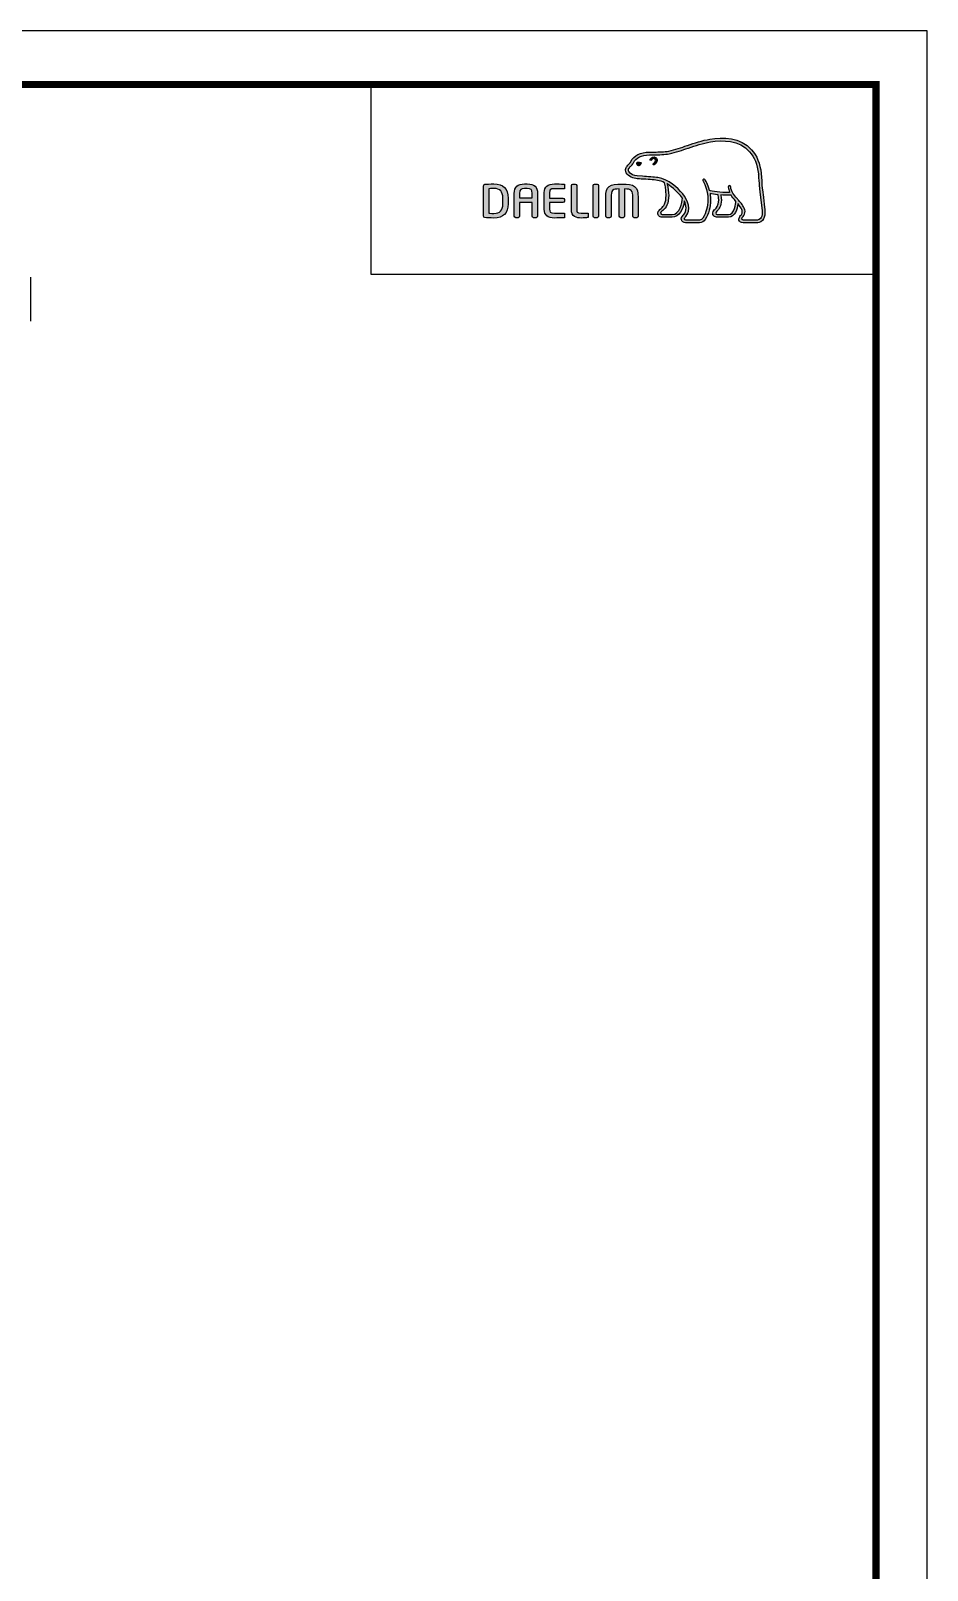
# Model space of a CAD drawing. Extents: x 0 to 995, y 0 to 729.
# Drawn here: x 712.9 to 995.2, y 244.2 to 729.2 of the extents above; entities that cross this region are included whole.
import ezdxf

# ---------------------------------------------------------------- set-up
doc = ezdxf.new("R2010")
doc.units = 0
doc.header["$LTSCALE"] = 10
doc.header["$MEASUREMENT"] = 0
doc.layers.get('0').update_dxf_attribs({"linetype": 'CONTINUOUS'})
doc.layers.add('1', color=7, linetype='CONTINUOUS')
doc.layers.add('레이어 1', color=7, linetype='CONTINUOUS')

msp = doc.modelspace()

# ---------------------------------------------------------------- hatches: boundary and pattern name
at = {"layer": '레이어 1'}
h = msp.add_hatch(color=5, dxfattribs=at)
h.dxf.hatch_style = 1
edge = h.paths.add_edge_path(flags=16)
edge.add_spline(control_points=[(942.7, 670.09), (942.27, 669.61), (941.73, 669.6), (941.7, 669.6), (941.7, 669.6), (937.36, 669.6), (937.36, 669.6), (937.2, 669.6), (937.08, 669.64), (937, 669.72), (936.93, 669.79), (936.9, 669.88), (936.9, 670.01), (936.9, 670.25), (937.08, 670.48), (937.27, 670.72), (937.45, 670.94), (937.61, 671.16), (937.71, 671.42), (937.95, 672.06), (937.92, 672.74), (937.64, 673.34), (937.12, 674.43), (936.36, 675.28), (935.63, 676.11), (935.63, 676.11), (935.38, 676.38), (935.38, 676.39), (934.42, 677.46), (933.43, 678.56), (933.35, 680.06), (933.33, 680.35), (933.2, 680.53), (933, 680.53), (933, 680.53), (932.72, 680.39), (932.72, 680.39), (932.64, 680.31), (932.6, 680.18), (932.6, 680.04), (932.6, 680.04), (932.6, 679.99), (932.6, 679.99), (932.64, 679.45), (932.77, 678.92), (933, 678.36), (933, 678.36), (933.02, 678.31), (933.02, 678.31), (933.02, 678.31), (932.96, 678.31), (932.96, 678.31), (930.17, 678.2), (927.44, 678.72), (926.64, 678.92), (926.14, 680.91), (925.34, 682.23), (925.3, 682.29), (925.24, 682.39), (925.14, 682.47), (925.04, 682.5), (925.04, 682.5), (924.81, 682.46), (924.78, 682.46), (924.76, 682.43), (924.72, 682.37), (924.63, 682.25), (924.63, 682.25), (924.62, 682.15), (924.62, 682.15), (924.62, 682.15), (924.69, 681.89), (924.69, 681.89), (924.75, 681.79), (926.18, 679.28), (926.18, 675.96), (926.18, 673.91), (925.65, 671.98), (924.58, 670.22), (924.33, 669.79), (924, 669.6), (923.5, 669.6), (923.5, 669.6), (919.22, 669.6), (919.22, 669.6), (919.08, 669.6), (918.78, 669.7), (918.78, 670.01), (918.78, 670.18), (918.94, 670.46), (919.2, 670.76), (920.99, 672.75), (919.96, 675.85), (918.25, 677.89), (916.59, 679.86), (913.9, 682.34), (910.44, 682.96), (909.21, 683.17), (907.19, 683.29), (905.57, 683.39), (905.57, 683.39), (903.92, 683.49), (903.92, 683.49), (903.07, 683.55), (901.68, 684.07), (901.25, 684.88), (901.07, 685.21), (901.09, 685.55), (901.32, 685.94), (901.46, 686.17), (901.66, 686.37), (901.9, 686.62), (902.17, 686.89), (902.45, 687.17), (902.67, 687.55), (902.67, 687.55), (902.73, 687.66), (902.73, 687.66), (903.55, 689.25), (905.26, 690.08), (907.79, 690.15), (907.79, 690.15), (909.22, 690.16), (909.22, 690.16), (910.79, 690.17), (912.57, 690.18), (914.03, 690.5), (916.09, 690.94), (918.15, 691.64), (919.97, 692.26), (919.97, 692.26), (920.02, 692.28), (920.02, 692.28), (922.27, 693.05), (924.6, 693.85), (926.98, 694.23), (930.78, 694.86), (936.01, 694.84), (939.3, 691.15), (940.82, 689.44), (941.75, 687.09), (942.08, 684.16), (942.08, 684.16), (942.06, 684.17), (942.05, 684.18), (942.08, 684.12), (942.1, 683.8), (942.24, 681.93), (942.28, 681.04), (942.32, 680.11), (942.55, 678.39), (942.55, 678.39), (943.22, 672.65), (943.22, 672.65), (943.22, 672.65), (943.26, 671.95), (943.26, 671.95), (943.26, 671.12), (943.07, 670.5), (942.7, 670.09)], knot_values=[0, 0, 0, 0, 1, 1, 1, 2, 2, 2, 3, 3, 3, 4, 4, 4, 5, 5, 5, 6, 6, 6, 7, 7, 7, 8, 8, 8, 9, 9, 9, 10, 10, 10, 11, 11, 11, 12, 12, 12, 13, 13, 13, 14, 14, 14, 15, 15, 15, 16, 16, 16, 17, 17, 17, 18, 18, 18, 19, 19, 19, 20, 20, 20, 21, 21, 21, 22, 22, 22, 23, 23, 23, 24, 24, 24, 25, 25, 25, 26, 26, 26, 27, 27, 27, 28, 28, 28, 29, 29, 29, 30, 30, 30, 31, 31, 31, 32, 32, 32, 33, 33, 33, 34, 34, 34, 35, 35, 35, 36, 36, 36, 37, 37, 37, 38, 38, 38, 39, 39, 39, 40, 40, 40, 41, 41, 41, 42, 42, 42, 43, 43, 43, 44, 44, 44, 45, 45, 45, 46, 46, 46, 47, 47, 47, 48, 48, 48, 49, 49, 49, 50, 50, 50, 51, 51, 51, 52, 52, 52, 53, 53, 53, 53], degree=3, periodic=0)
edge = h.paths.add_edge_path(flags=16)
edge.add_spline(control_points=[(932.66, 671.33), (932.66, 671.33), (929.12, 671.33), (929.12, 671.33), (928.86, 671.33), (928.65, 671.54), (928.65, 671.8), (928.65, 671.99), (928.81, 672.23), (928.97, 672.39), (929.69, 673.08), (930.42, 674.03), (930.42, 675.83), (930.42, 675.83), (930.38, 676.65), (930.38, 676.65), (930.38, 676.65), (930.25, 677.45), (930.25, 677.45), (930.25, 677.45), (930.24, 677.5), (930.24, 677.5), (930.24, 677.5), (930.29, 677.5), (930.29, 677.5), (930.95, 677.45), (932.24, 677.38), (933.46, 677.44), (933.77, 676.94), (934.28, 676.3), (935.01, 675.45), (934.98, 675.03), (934.63, 671.33), (932.66, 671.33)], knot_values=[0, 0, 0, 0, 1, 1, 1, 2, 2, 2, 3, 3, 3, 4, 4, 4, 5, 5, 5, 6, 6, 6, 7, 7, 7, 8, 8, 8, 9, 9, 9, 10, 10, 10, 11, 11, 11, 11], degree=3, periodic=0)
edge = h.paths.add_edge_path(flags=16)
edge.add_spline(control_points=[(914.89, 671.33), (914.89, 671.33), (911.78, 671.33), (911.78, 671.33), (911.55, 671.33), (911.3, 671.52), (911.3, 671.8), (911.3, 671.98), (911.44, 672.19), (911.71, 672.4), (912.49, 673.03), (913.68, 673.98), (913.81, 676.6), (913.81, 676.6), (913.83, 677.31), (913.83, 677.31), (913.83, 678.42), (913.58, 679.77), (913.33, 680.97), (913.33, 680.97), (913.29, 681.09), (913.29, 681.09), (913.29, 681.09), (913.4, 681.01), (913.4, 681.01), (913.86, 680.73), (916.4, 679.01), (918.2, 676.46), (918.05, 675.26), (917.37, 671.33), (914.89, 671.33)], knot_values=[0, 0, 0, 0, 1, 1, 1, 2, 2, 2, 3, 3, 3, 4, 4, 4, 5, 5, 5, 6, 6, 6, 7, 7, 7, 8, 8, 8, 9, 9, 9, 10, 10, 10, 10], degree=3, periodic=0)
edge = h.paths.add_edge_path()
edge.add_spline(control_points=[(944.09, 672.73), (944.09, 672.74), (943.43, 678.51), (943.43, 678.51), (943.19, 680.24), (943.15, 681.16), (943.12, 681.97), (943.12, 681.97), (942.96, 684.25), (942.96, 684.25), (942.61, 687.37), (941.6, 689.89), (939.96, 691.73), (936.41, 695.72), (930.86, 695.76), (926.83, 695.1), (924.36, 694.69), (922, 693.89), (919.72, 693.11), (919.72, 693.11), (919.64, 693.08), (919.64, 693.08), (917.86, 692.47), (915.83, 691.78), (913.84, 691.35), (912.48, 691.06), (910.77, 691.05), (909.26, 691.04), (909.26, 691.04), (907.76, 691.02), (907.76, 691.02), (904.89, 690.95), (902.93, 689.96), (901.94, 688.07), (901.94, 688.07), (901.9, 687.99), (901.9, 687.99), (901.74, 687.7), (901.49, 687.46), (901.28, 687.24), (901.04, 687), (900.77, 686.73), (900.56, 686.38), (900.35, 686.03), (900.25, 685.67), (900.25, 685.32), (900.25, 685.03), (900.32, 684.74), (900.47, 684.47), (901.08, 683.31), (902.82, 682.69), (903.86, 682.62), (903.86, 682.62), (905.39, 682.52), (905.43, 682.52), (906.96, 682.43), (909.06, 682.31), (910.28, 682.09), (911, 681.97), (911.81, 681.71), (912.56, 681.36), (912.61, 681.16), (913, 679.43), (913, 677.31), (913, 677.31), (912.98, 676.63), (912.98, 676.63), (912.87, 674.39), (911.89, 673.61), (911.18, 673.04), (911.11, 672.98), (910.47, 672.45), (910.42, 671.81), (910.39, 671.45), (910.49, 671.12), (910.71, 670.89), (910.95, 670.63), (911.31, 670.5), (911.78, 670.5), (911.78, 670.5), (914.89, 670.5), (914.89, 670.5), (917.22, 670.5), (918.37, 673.01), (918.72, 675.35), (918.72, 675.35), (918.73, 675.68), (918.73, 675.68), (918.73, 675.68), (918.82, 675.52), (918.82, 675.52), (919.12, 674.86), (919.3, 674.06), (919.3, 673.46), (919.3, 672.62), (919.04, 671.89), (918.55, 671.34), (918.42, 671.22), (917.8, 670.58), (917.8, 669.93), (917.8, 669.93), (917.81, 669.83), (917.81, 669.83), (917.89, 669.07), (918.51, 668.73), (919.08, 668.73), (919.08, 668.73), (923.5, 668.73), (923.5, 668.73), (924.3, 668.73), (924.93, 669.09), (925.34, 669.76), (926.46, 671.63), (927.03, 673.66), (927.03, 675.79), (927.03, 676.45), (926.97, 677.16), (926.85, 677.9), (926.85, 677.9), (926.84, 677.95), (926.84, 677.95), (926.84, 677.95), (926.9, 677.94), (926.9, 677.94), (927.43, 677.84), (928.28, 677.69), (929.34, 677.58), (929.34, 677.58), (929.37, 677.57), (929.37, 677.57), (929.37, 677.57), (929.51, 676.76), (929.51, 676.76), (929.51, 676.76), (929.54, 676.57), (929.54, 676.57), (929.54, 676.57), (929.59, 675.85), (929.59, 675.85), (929.59, 674.13), (928.81, 673.38), (928.39, 672.98), (928.38, 672.98), (927.79, 672.38), (927.73, 671.85), (927.73, 671.85), (927.71, 671.69), (927.71, 671.69), (927.71, 671.53), (927.75, 671.2), (928.04, 670.9), (928.3, 670.64), (928.69, 670.5), (929.22, 670.5), (929.22, 670.5), (932.66, 670.5), (932.66, 670.5), (934.75, 670.5), (935.38, 673.16), (935.64, 674.65), (935.64, 674.65), (935.65, 674.8), (935.65, 674.8), (935.65, 674.8), (935.73, 674.69), (935.73, 674.69), (936.21, 674.07), (936.63, 673.39), (936.84, 672.96), (936.95, 672.74), (937, 672.5), (937, 672.25), (937, 672.25), (936.92, 671.75), (936.92, 671.75), (936.84, 671.48), (936.66, 671.23), (936.48, 670.99), (936.21, 670.65), (935.94, 670.29), (935.94, 669.86), (935.94, 669.86), (935.97, 669.62), (935.97, 669.62), (936.09, 669.04), (936.56, 668.73), (937.28, 668.73), (937.28, 668.73), (941.7, 668.73), (941.7, 668.73), (941.8, 668.73), (942.66, 668.75), (943.34, 669.48), (943.88, 670.07), (944.14, 670.87), (944.14, 671.94), (944.14, 671.94), (944.09, 672.73), (944.09, 672.73)], knot_values=[0, 0, 0, 0, 1, 1, 1, 2, 2, 2, 3, 3, 3, 4, 4, 4, 5, 5, 5, 6, 6, 6, 7, 7, 7, 8, 8, 8, 9, 9, 9, 10, 10, 10, 11, 11, 11, 12, 12, 12, 13, 13, 13, 14, 14, 14, 15, 15, 15, 16, 16, 16, 17, 17, 17, 18, 18, 18, 19, 19, 19, 20, 20, 20, 21, 21, 21, 22, 22, 22, 23, 23, 23, 24, 24, 24, 25, 25, 25, 26, 26, 26, 27, 27, 27, 28, 28, 28, 29, 29, 29, 30, 30, 30, 31, 31, 31, 32, 32, 32, 33, 33, 33, 34, 34, 34, 35, 35, 35, 36, 36, 36, 37, 37, 37, 38, 38, 38, 39, 39, 39, 40, 40, 40, 41, 41, 41, 42, 42, 42, 43, 43, 43, 44, 44, 44, 45, 45, 45, 46, 46, 46, 47, 47, 47, 48, 48, 48, 49, 49, 49, 50, 50, 50, 51, 51, 51, 52, 52, 52, 53, 53, 53, 54, 54, 54, 55, 55, 55, 56, 56, 56, 57, 57, 57, 58, 58, 58, 59, 59, 59, 60, 60, 60, 61, 61, 61, 62, 62, 62, 63, 63, 63, 64, 64, 64, 65, 65, 65, 66, 66, 66, 66], degree=3, periodic=0)
edge = h.paths.add_edge_path(flags=0)
edge.add_spline(control_points=[(903.79, 687.66), (903.79, 687.66), (904.43, 687.95), (905.23, 687.64), (905.23, 687.64), (905.33, 687.6), (905.2, 687.42), (904.81, 686.9), (904.43, 686.78), (904.43, 686.78), (904.43, 686.78), (904.15, 686.69), (904, 686.87), (903.68, 687.24), (903.67, 687.46), (903.67, 687.46), (903.67, 687.46), (903.64, 687.62), (903.79, 687.66)], knot_values=[0, 0, 0, 0, 1, 1, 1, 2, 2, 2, 3, 3, 3, 4, 4, 4, 5, 5, 5, 6, 6, 6, 6], degree=3, periodic=0)
edge = h.paths.add_edge_path(flags=0)
edge.add_spline(control_points=[(908.03, 688.84), (907.94, 688.74), (907.93, 688.56), (908.03, 688.47), (908.13, 688.38), (908.31, 688.4), (908.4, 688.51), (908.45, 688.56), (908.98, 689.19), (909.44, 688.87), (909.6, 688.75), (909.67, 688.58), (909.65, 688.36), (909.61, 688.01), (909.3, 687.61), (909.09, 687.47), (908.97, 687.4), (908.89, 687.24), (908.95, 687.12), (909, 686.99), (909.16, 686.95), (909.29, 687.01), (909.67, 687.2), (910.15, 687.81), (910.22, 688.37), (910.26, 688.77), (910.09, 689.09), (909.77, 689.31), (909.09, 689.79), (908.32, 689.15), (908.03, 688.84)], knot_values=[0, 0, 0, 0, 1, 1, 1, 2, 2, 2, 3, 3, 3, 4, 4, 4, 5, 5, 5, 6, 6, 6, 7, 7, 7, 8, 8, 8, 9, 9, 9, 10, 10, 10, 10], degree=3, periodic=0)
edge = h.paths.add_edge_path(flags=0)
edge.add_spline(control_points=[(907.95, 688.37), (907.95, 688.37), (907.95, 688.37), (907.95, 688.37), (907.95, 688.37), (907.95, 688.37), (907.95, 688.37)], knot_values=[0, 0, 0, 0, 1, 1, 1, 2, 2, 2, 2], degree=3, periodic=0)
h = msp.add_hatch(color=5, dxfattribs=at)
h.dxf.hatch_style = 2
edge = h.paths.add_edge_path()
edge.add_spline(control_points=[(908.03, 688.84), (907.94, 688.74), (907.93, 688.56), (908.03, 688.47), (908.13, 688.38), (908.31, 688.4), (908.4, 688.51), (908.45, 688.56), (908.98, 689.19), (909.44, 688.87), (909.6, 688.75), (909.67, 688.58), (909.65, 688.36), (909.61, 688.01), (909.3, 687.61), (909.09, 687.47), (908.97, 687.4), (908.89, 687.24), (908.95, 687.12), (909, 686.99), (909.16, 686.95), (909.29, 687.01), (909.67, 687.2), (910.15, 687.81), (910.22, 688.37), (910.26, 688.77), (910.09, 689.09), (909.77, 689.31), (909.09, 689.79), (908.32, 689.15), (908.03, 688.84)], knot_values=[0, 0, 0, 0, 1, 1, 1, 2, 2, 2, 3, 3, 3, 4, 4, 4, 5, 5, 5, 6, 6, 6, 7, 7, 7, 8, 8, 8, 9, 9, 9, 10, 10, 10, 10], degree=3, periodic=0)
h = msp.add_hatch(color=5, dxfattribs=at)
h.dxf.hatch_style = 2
edge = h.paths.add_edge_path()
edge.add_spline(control_points=[(903.79, 687.66), (903.79, 687.66), (904.43, 687.95), (905.23, 687.64), (905.23, 687.64), (905.33, 687.6), (905.2, 687.42), (904.81, 686.9), (904.43, 686.78), (904.43, 686.78), (904.43, 686.78), (904.15, 686.69), (904, 686.87), (903.68, 687.24), (903.67, 687.46), (903.67, 687.46), (903.67, 687.46), (903.64, 687.62), (903.79, 687.66)], knot_values=[0, 0, 0, 0, 1, 1, 1, 2, 2, 2, 3, 3, 3, 4, 4, 4, 5, 5, 5, 6, 6, 6, 6], degree=3, periodic=0)
h = msp.add_hatch(color=5, dxfattribs=at)
h.dxf.hatch_style = 2
edge = h.paths.add_edge_path()
edge.add_spline(control_points=[(861.59, 674.7), (861.59, 672.68), (860.67, 671.7), (858.78, 671.7), (858.78, 671.7), (857.48, 671.73), (857.15, 671.73), (857.15, 671.73), (857.15, 679.47), (857.15, 679.47), (857.82, 679.53), (858.77, 679.55), (858.78, 679.55), (860.73, 679.55), (861.59, 678.62), (861.59, 676.55), (861.59, 676.55), (861.59, 674.7), (861.59, 674.7)], knot_values=[0, 0, 0, 0, 1, 1, 1, 2, 2, 2, 3, 3, 3, 4, 4, 4, 5, 5, 5, 6, 6, 6, 6], degree=3, periodic=0)
edge = h.paths.add_edge_path()
edge.add_spline(control_points=[(858.78, 681), (857.73, 681), (856.36, 680.93), (855.92, 680.86), (855.64, 680.82), (855.46, 680.61), (855.46, 680.33), (855.46, 680.33), (855.46, 670.92), (855.46, 670.92), (855.46, 670.63), (855.64, 670.43), (855.93, 670.39), (856.35, 670.32), (857.71, 670.25), (858.78, 670.25), (861.72, 670.25), (863.27, 671.79), (863.27, 674.7), (863.27, 674.7), (863.27, 676.55), (863.27, 676.55), (863.27, 679.46), (861.72, 681), (858.78, 681)], knot_values=[0, 0, 0, 0, 1, 1, 1, 2, 2, 2, 3, 3, 3, 4, 4, 4, 5, 5, 5, 6, 6, 6, 7, 7, 7, 8, 8, 8, 8], degree=3, periodic=0)
h = msp.add_hatch(color=5, dxfattribs=at)
h.dxf.hatch_style = 2
edge = h.paths.add_edge_path()
edge.add_spline(control_points=[(870.84, 676.56), (870.84, 676.56), (866.88, 676.56), (866.88, 676.56), (866.88, 676.71), (866.88, 677.97), (866.88, 677.97), (866.88, 679.29), (867.27, 679.52), (868.45, 679.52), (868.45, 679.52), (869.27, 679.52), (869.27, 679.52), (870.45, 679.52), (870.84, 679.29), (870.84, 677.97), (870.84, 677.97), (870.84, 676.71), (870.84, 676.56)], knot_values=[0, 0, 0, 0, 1, 1, 1, 2, 2, 2, 3, 3, 3, 4, 4, 4, 5, 5, 5, 6, 6, 6, 6], degree=3, periodic=0)
edge = h.paths.add_edge_path()
edge.add_spline(control_points=[(869.27, 681), (869.27, 681), (868.45, 681), (868.45, 681), (866.21, 681), (865.21, 680.07), (865.21, 677.97), (865.21, 677.97), (865.21, 670.81), (865.21, 670.81), (865.21, 670.56), (865.41, 670.35), (865.65, 670.35), (865.65, 670.35), (866.44, 670.35), (866.44, 670.35), (866.72, 670.35), (866.88, 670.58), (866.88, 670.81), (866.88, 670.81), (866.88, 674.93), (866.88, 675.09), (866.88, 675.09), (870.84, 675.09), (870.84, 675.09), (870.84, 674.93), (870.84, 670.81), (870.84, 670.81), (870.84, 670.56), (871.04, 670.35), (871.29, 670.35), (871.29, 670.35), (872.07, 670.35), (872.07, 670.35), (872.34, 670.35), (872.52, 670.59), (872.52, 670.81), (872.52, 670.81), (872.52, 677.97), (872.52, 677.97), (872.52, 680.07), (871.52, 681), (869.27, 681)], knot_values=[0, 0, 0, 0, 1, 1, 1, 2, 2, 2, 3, 3, 3, 4, 4, 4, 5, 5, 5, 6, 6, 6, 7, 7, 7, 8, 8, 8, 9, 9, 9, 10, 10, 10, 11, 11, 11, 12, 12, 12, 13, 13, 13, 14, 14, 14, 14], degree=3, periodic=0)
h = msp.add_hatch(color=5, dxfattribs=at)
h.dxf.hatch_style = 2
edge = h.paths.add_edge_path()
edge.add_spline(control_points=[(874.65, 678.26), (874.65, 678.26), (874.65, 672.99), (874.65, 672.99), (874.65, 671.15), (875.7, 670.25), (877.87, 670.25), (878.83, 670.25), (880.13, 670.27), (880.65, 670.32), (880.64, 670.32), (880.9, 670.34), (880.9, 670.34), (880.9, 670.34), (880.98, 670.35), (880.98, 670.35), (880.98, 670.35), (880.98, 671.76), (880.98, 671.76), (880.98, 671.76), (877.88, 671.76), (877.88, 671.76), (876.33, 671.76), (876.33, 672.2), (876.33, 672.99), (876.33, 672.99), (876.33, 674.94), (876.33, 675.1), (876.49, 675.1), (880.49, 675.1), (880.49, 675.1), (880.75, 675.1), (880.97, 675.31), (880.97, 675.56), (880.97, 675.56), (880.97, 676.08), (880.97, 676.08), (880.97, 676.34), (880.75, 676.55), (880.49, 676.55), (880.49, 676.55), (876.49, 676.55), (876.33, 676.55), (876.33, 676.7), (876.33, 678.26), (876.33, 678.26), (876.33, 679.05), (876.33, 679.49), (877.88, 679.49), (877.88, 679.49), (880.97, 679.48), (880.97, 679.48), (880.97, 679.48), (880.97, 680.88), (880.97, 680.88), (880.97, 680.88), (880.65, 680.92), (880.65, 680.92), (880.04, 680.97), (878.64, 681), (877.87, 681), (875.7, 681), (874.65, 680.1), (874.65, 678.26)], knot_values=[0, 0, 0, 0, 1, 1, 1, 2, 2, 2, 3, 3, 3, 4, 4, 4, 5, 5, 5, 6, 6, 6, 7, 7, 7, 8, 8, 8, 9, 9, 9, 10, 10, 10, 11, 11, 11, 12, 12, 12, 13, 13, 13, 14, 14, 14, 15, 15, 15, 16, 16, 16, 17, 17, 17, 18, 18, 18, 19, 19, 19, 20, 20, 20, 21, 21, 21, 21], degree=3, periodic=0)
h = msp.add_hatch(color=5, dxfattribs=at)
h.dxf.hatch_style = 2
edge = h.paths.add_edge_path()
edge.add_spline(control_points=[(883.66, 680.9), (883.4, 680.9), (883.18, 680.69), (883.18, 680.44), (883.18, 680.44), (883.18, 672.99), (883.18, 672.99), (883.18, 670.56), (884.84, 670.25), (886.28, 670.25), (887.34, 670.25), (887.61, 670.3), (887.93, 670.35), (887.93, 670.35), (888.11, 670.38), (888.11, 670.38), (888.11, 670.38), (888.35, 670.41), (888.35, 670.41), (888.35, 670.41), (888.42, 670.42), (888.42, 670.42), (888.42, 670.42), (888.42, 671.76), (888.42, 671.76), (888.42, 671.76), (886.3, 671.76), (886.3, 671.76), (884.86, 671.76), (884.86, 672.3), (884.86, 672.83), (884.86, 672.83), (884.86, 680.44), (884.86, 680.44), (884.86, 680.69), (884.65, 680.9), (884.39, 680.9), (884.39, 680.9), (883.66, 680.9), (883.66, 680.9)], knot_values=[0, 0, 0, 0, 1, 1, 1, 2, 2, 2, 3, 3, 3, 4, 4, 4, 5, 5, 5, 6, 6, 6, 7, 7, 7, 8, 8, 8, 9, 9, 9, 10, 10, 10, 11, 11, 11, 12, 12, 12, 13, 13, 13, 13], degree=3, periodic=0)
h = msp.add_hatch(color=5, dxfattribs=at)
h.dxf.hatch_style = 2
edge = h.paths.add_edge_path()
edge.add_spline(control_points=[(890.5, 680.9), (890.22, 680.9), (890.05, 680.67), (890.05, 680.45), (890.05, 680.45), (890.05, 670.81), (890.05, 670.81), (890.05, 670.56), (890.26, 670.35), (890.5, 670.35), (890.5, 670.35), (891.28, 670.35), (891.28, 670.35), (891.56, 670.35), (891.73, 670.58), (891.73, 670.81), (891.73, 670.81), (891.73, 680.45), (891.73, 680.45), (891.73, 680.7), (891.53, 680.9), (891.28, 680.9), (891.28, 680.9), (890.5, 680.9), (890.5, 680.9)], knot_values=[0, 0, 0, 0, 1, 1, 1, 2, 2, 2, 3, 3, 3, 4, 4, 4, 5, 5, 5, 6, 6, 6, 7, 7, 7, 8, 8, 8, 8], degree=3, periodic=0)
h = msp.add_hatch(color=5, dxfattribs=at)
h.dxf.hatch_style = 2
edge = h.paths.add_edge_path()
edge.add_spline(control_points=[(893.98, 676.74), (893.98, 676.74), (893.98, 670.81), (893.98, 670.81), (893.98, 670.56), (894.19, 670.35), (894.43, 670.35), (894.43, 670.35), (895.23, 670.35), (895.23, 670.35), (895.51, 670.35), (895.68, 670.58), (895.68, 670.81), (895.68, 670.81), (895.68, 676.6), (895.68, 676.6), (895.68, 679.15), (896.11, 679.4), (898.27, 679.4), (898.27, 679.25), (898.27, 670.81), (898.27, 670.81), (898.27, 670.55), (898.46, 670.35), (898.71, 670.35), (898.71, 670.35), (899.49, 670.35), (899.49, 670.35), (899.77, 670.35), (899.94, 670.58), (899.94, 670.81), (899.94, 670.81), (899.94, 679.22), (899.94, 679.39), (900.95, 679.38), (901.65, 679.3), (902.04, 678.92), (902.44, 678.51), (902.52, 677.76), (902.52, 676.6), (902.52, 676.6), (902.52, 670.81), (902.52, 670.81), (902.52, 670.56), (902.73, 670.35), (902.97, 670.35), (902.97, 670.35), (903.77, 670.35), (903.77, 670.35), (904.05, 670.35), (904.22, 670.59), (904.22, 670.81), (904.22, 670.81), (904.22, 676.74), (904.22, 676.74), (904.22, 680.34), (902.94, 680.95), (899.11, 680.95), (895.26, 680.95), (893.98, 680.34), (893.98, 676.74)], knot_values=[0, 0, 0, 0, 1, 1, 1, 2, 2, 2, 3, 3, 3, 4, 4, 4, 5, 5, 5, 6, 6, 6, 7, 7, 7, 8, 8, 8, 9, 9, 9, 10, 10, 10, 11, 11, 11, 12, 12, 12, 13, 13, 13, 14, 14, 14, 15, 15, 15, 16, 16, 16, 17, 17, 17, 18, 18, 18, 19, 19, 19, 20, 20, 20, 20], degree=3, periodic=0)

# ---------------------------------------------------------------- linework, layer by layer
at = {"color": 5, "ltscale": 0.5}
msp.add_line((820.09, 652.4), (820.09, 712.31), dxfattribs=at)
at = {"color": 5}
msp.add_line((914.75, 670.5), (914.75, 670.5), dxfattribs=at)
at = {"color": 5, "ltscale": 40}
msp.add_line((979.15, 652.4), (820.09, 652.4), dxfattribs=at)
at = {"ltscale": 0.5}
msp.add_lwpolyline([(0, 0), (995.25, 0), (995.25, 729.24), (0, 729.24)], close=True, dxfattribs=at)
at = {"color": 5, "linetype": 'ByBlock', "lineweight": 200, "const_width": 2.29}
msp.add_lwpolyline([(16, 31.23), (979.15, 31.23), (979.15, 712.31), (16, 712.31)], close=True, dxfattribs=at)
at = {"layer": '1', "color": 7, "linetype": 'Continuous', "lineweight": -3}
msp.add_open_spline([(712.92, 637.73), (712.92, 638.86), (712.92, 640), (712.92, 641.73), (712.92, 642.31), (712.92, 643.47), (712.92, 644.06), (712.92, 644.79), (712.92, 644.94), (712.92, 645.16), (712.92, 645.24), (712.92, 645.38), (712.92, 645.75), (712.92, 646.12), (712.92, 647), (712.92, 647.58), (712.92, 648.73), (712.92, 649.31), (712.92, 650.45), (712.92, 651.02), (712.92, 651.59)], degree=3, knots=[0, 0, 0, 0, 0.25, 0.25, 0.375, 0.375, 0.5, 0.5, 0.53125, 0.53125, 0.546875, 0.546875, 0.5625, 0.625, 0.625, 0.75, 0.75, 0.875, 0.875, 1, 1, 1, 1], dxfattribs=at)
at = {"layer": '레이어 1', "color": 5}
for points, knots in [([(944.09, 672.73), (944.09, 672.74), (943.43, 678.51), (943.43, 678.51), (943.19, 680.24), (943.15, 681.16), (943.12, 681.97), (943.12, 681.97), (942.96, 684.25), (942.96, 684.25), (942.61, 687.37), (941.6, 689.89), (939.96, 691.73), (936.41, 695.72), (930.86, 695.76), (926.83, 695.1), (924.36, 694.69), (922, 693.89), (919.72, 693.11), (919.72, 693.11), (919.64, 693.08), (919.64, 693.08), (917.86, 692.47), (915.83, 691.78), (913.84, 691.35), (912.48, 691.06), (910.77, 691.05), (909.26, 691.04), (909.26, 691.04), (907.76, 691.02), (907.76, 691.02), (904.89, 690.95), (902.93, 689.96), (901.94, 688.07), (901.94, 688.07), (901.9, 687.99), (901.9, 687.99), (901.74, 687.7), (901.49, 687.46), (901.28, 687.24), (901.04, 687), (900.77, 686.73), (900.56, 686.38), (900.35, 686.03), (900.25, 685.67), (900.25, 685.32), (900.25, 685.03), (900.32, 684.74), (900.47, 684.47), (901.08, 683.31), (902.82, 682.69), (903.86, 682.62), (903.86, 682.62), (905.39, 682.52), (905.43, 682.52), (906.96, 682.43), (909.06, 682.31), (910.28, 682.09), (911, 681.97), (911.81, 681.71), (912.56, 681.36), (912.61, 681.16), (913, 679.43), (913, 677.31), (913, 677.31), (912.98, 676.63), (912.98, 676.63), (912.87, 674.39), (911.89, 673.61), (911.18, 673.04), (911.11, 672.98), (910.47, 672.45), (910.42, 671.81), (910.39, 671.45), (910.49, 671.12), (910.71, 670.89), (910.95, 670.63), (911.31, 670.5), (911.78, 670.5), (911.78, 670.5), (914.89, 670.5), (914.89, 670.5), (917.22, 670.5), (918.37, 673.01), (918.72, 675.35), (918.72, 675.35), (918.73, 675.68), (918.73, 675.68), (918.73, 675.68), (918.82, 675.52), (918.82, 675.52), (919.12, 674.86), (919.3, 674.06), (919.3, 673.46), (919.3, 672.62), (919.04, 671.89), (918.55, 671.34), (918.42, 671.22), (917.8, 670.58), (917.8, 669.93), (917.8, 669.93), (917.81, 669.83), (917.81, 669.83), (917.89, 669.07), (918.51, 668.73), (919.08, 668.73), (919.08, 668.73), (923.5, 668.73), (923.5, 668.73), (924.3, 668.73), (924.93, 669.09), (925.34, 669.76), (926.46, 671.63), (927.03, 673.66), (927.03, 675.79), (927.03, 676.45), (926.97, 677.16), (926.85, 677.9), (926.85, 677.9), (926.84, 677.95), (926.84, 677.95), (926.84, 677.95), (926.9, 677.94), (926.9, 677.94), (927.43, 677.84), (928.28, 677.69), (929.34, 677.58), (929.34, 677.58), (929.37, 677.57), (929.37, 677.57), (929.37, 677.57), (929.51, 676.76), (929.51, 676.76), (929.51, 676.76), (929.54, 676.57), (929.54, 676.57), (929.54, 676.57), (929.59, 675.85), (929.59, 675.85), (929.59, 674.13), (928.81, 673.38), (928.39, 672.98), (928.38, 672.98), (927.79, 672.38), (927.73, 671.85), (927.73, 671.85), (927.71, 671.69), (927.71, 671.69), (927.71, 671.53), (927.75, 671.2), (928.04, 670.9), (928.3, 670.64), (928.69, 670.5), (929.22, 670.5), (929.22, 670.5), (932.66, 670.5), (932.66, 670.5), (934.75, 670.5), (935.38, 673.16), (935.64, 674.65), (935.64, 674.65), (935.65, 674.8), (935.65, 674.8), (935.65, 674.8), (935.73, 674.69), (935.73, 674.69), (936.21, 674.07), (936.63, 673.39), (936.84, 672.96), (936.95, 672.74), (937, 672.5), (937, 672.25), (937, 672.25), (936.92, 671.75), (936.92, 671.75), (936.84, 671.48), (936.66, 671.23), (936.48, 670.99), (936.21, 670.65), (935.94, 670.29), (935.94, 669.86), (935.94, 669.86), (935.97, 669.62), (935.97, 669.62), (936.09, 669.04), (936.56, 668.73), (937.28, 668.73), (937.28, 668.73), (941.7, 668.73), (941.7, 668.73), (941.8, 668.73), (942.66, 668.75), (943.34, 669.48), (943.88, 670.07), (944.14, 670.87), (944.14, 671.94), (944.14, 671.94), (944.09, 672.73), (944.09, 672.73)], [0, 0, 0, 0, 1, 1, 1, 2, 2, 2, 3, 3, 3, 4, 4, 4, 5, 5, 5, 6, 6, 6, 7, 7, 7, 8, 8, 8, 9, 9, 9, 10, 10, 10, 11, 11, 11, 12, 12, 12, 13, 13, 13, 14, 14, 14, 15, 15, 15, 16, 16, 16, 17, 17, 17, 18, 18, 18, 19, 19, 19, 20, 20, 20, 21, 21, 21, 22, 22, 22, 23, 23, 23, 24, 24, 24, 25, 25, 25, 26, 26, 26, 27, 27, 27, 28, 28, 28, 29, 29, 29, 30, 30, 30, 31, 31, 31, 32, 32, 32, 33, 33, 33, 34, 34, 34, 35, 35, 35, 36, 36, 36, 37, 37, 37, 38, 38, 38, 39, 39, 39, 40, 40, 40, 41, 41, 41, 42, 42, 42, 43, 43, 43, 44, 44, 44, 45, 45, 45, 46, 46, 46, 47, 47, 47, 48, 48, 48, 49, 49, 49, 50, 50, 50, 51, 51, 51, 52, 52, 52, 53, 53, 53, 54, 54, 54, 55, 55, 55, 56, 56, 56, 57, 57, 57, 58, 58, 58, 59, 59, 59, 60, 60, 60, 61, 61, 61, 62, 62, 62, 63, 63, 63, 64, 64, 64, 65, 65, 65, 66, 66, 66, 66]), ([(908.03, 688.84), (907.94, 688.74), (907.93, 688.56), (908.03, 688.47), (908.13, 688.38), (908.31, 688.4), (908.4, 688.51), (908.45, 688.56), (908.98, 689.19), (909.44, 688.87), (909.6, 688.75), (909.67, 688.58), (909.65, 688.36), (909.61, 688.01), (909.3, 687.61), (909.09, 687.47), (908.97, 687.4), (908.89, 687.24), (908.95, 687.12), (909, 686.99), (909.16, 686.95), (909.29, 687.01), (909.67, 687.2), (910.15, 687.81), (910.22, 688.37), (910.26, 688.77), (910.09, 689.09), (909.77, 689.31), (909.09, 689.79), (908.32, 689.15), (908.03, 688.84)], [0, 0, 0, 0, 1, 1, 1, 2, 2, 2, 3, 3, 3, 4, 4, 4, 5, 5, 5, 6, 6, 6, 7, 7, 7, 8, 8, 8, 9, 9, 9, 10, 10, 10, 10]), ([(903.79, 687.66), (903.79, 687.66), (904.43, 687.95), (905.23, 687.64), (905.23, 687.64), (905.33, 687.6), (905.2, 687.42), (904.81, 686.9), (904.43, 686.78), (904.43, 686.78), (904.43, 686.78), (904.15, 686.69), (904, 686.87), (903.68, 687.24), (903.67, 687.46), (903.67, 687.46), (903.67, 687.46), (903.64, 687.62), (903.79, 687.66)], [0, 0, 0, 0, 1, 1, 1, 2, 2, 2, 3, 3, 3, 4, 4, 4, 5, 5, 5, 6, 6, 6, 6]), ([(907.95, 688.37), (907.95, 688.37), (907.95, 688.37), (907.95, 688.37), (907.95, 688.37), (907.95, 688.37), (907.95, 688.37)], [0, 0, 0, 0, 1, 1, 1, 2, 2, 2, 2]), ([(858.78, 681), (857.73, 681), (856.36, 680.93), (855.92, 680.86), (855.64, 680.82), (855.46, 680.61), (855.46, 680.33), (855.46, 680.33), (855.46, 670.92), (855.46, 670.92), (855.46, 670.63), (855.64, 670.43), (855.93, 670.39), (856.35, 670.32), (857.71, 670.25), (858.78, 670.25), (861.72, 670.25), (863.27, 671.79), (863.27, 674.7), (863.27, 674.7), (863.27, 676.55), (863.27, 676.55), (863.27, 679.46), (861.72, 681), (858.78, 681)], [0, 0, 0, 0, 1, 1, 1, 2, 2, 2, 3, 3, 3, 4, 4, 4, 5, 5, 5, 6, 6, 6, 7, 7, 7, 8, 8, 8, 8]), ([(861.59, 674.7), (861.59, 672.68), (860.67, 671.7), (858.78, 671.7), (858.78, 671.7), (857.48, 671.73), (857.15, 671.73), (857.15, 671.73), (857.15, 679.47), (857.15, 679.47), (857.82, 679.53), (858.77, 679.55), (858.78, 679.55), (860.73, 679.55), (861.59, 678.62), (861.59, 676.55), (861.59, 676.55), (861.59, 674.7), (861.59, 674.7)], [0, 0, 0, 0, 1, 1, 1, 2, 2, 2, 3, 3, 3, 4, 4, 4, 5, 5, 5, 6, 6, 6, 6]), ([(869.27, 681), (869.27, 681), (868.45, 681), (868.45, 681), (866.21, 681), (865.21, 680.07), (865.21, 677.97), (865.21, 677.97), (865.21, 670.81), (865.21, 670.81), (865.21, 670.56), (865.41, 670.35), (865.65, 670.35), (865.65, 670.35), (866.44, 670.35), (866.44, 670.35), (866.72, 670.35), (866.88, 670.58), (866.88, 670.81), (866.88, 670.81), (866.88, 674.93), (866.88, 675.09), (866.88, 675.09), (870.84, 675.09), (870.84, 675.09), (870.84, 674.93), (870.84, 670.81), (870.84, 670.81), (870.84, 670.56), (871.04, 670.35), (871.29, 670.35), (871.29, 670.35), (872.07, 670.35), (872.07, 670.35), (872.34, 670.35), (872.52, 670.59), (872.52, 670.81), (872.52, 670.81), (872.52, 677.97), (872.52, 677.97), (872.52, 680.07), (871.52, 681), (869.27, 681)], [0, 0, 0, 0, 1, 1, 1, 2, 2, 2, 3, 3, 3, 4, 4, 4, 5, 5, 5, 6, 6, 6, 7, 7, 7, 8, 8, 8, 9, 9, 9, 10, 10, 10, 11, 11, 11, 12, 12, 12, 13, 13, 13, 14, 14, 14, 14]), ([(870.84, 676.56), (870.84, 676.56), (866.88, 676.56), (866.88, 676.56), (866.88, 676.71), (866.88, 677.97), (866.88, 677.97), (866.88, 679.29), (867.27, 679.52), (868.45, 679.52), (868.45, 679.52), (869.27, 679.52), (869.27, 679.52), (870.45, 679.52), (870.84, 679.29), (870.84, 677.97), (870.84, 677.97), (870.84, 676.71), (870.84, 676.56)], [0, 0, 0, 0, 1, 1, 1, 2, 2, 2, 3, 3, 3, 4, 4, 4, 5, 5, 5, 6, 6, 6, 6]), ([(874.65, 678.26), (874.65, 678.26), (874.65, 672.99), (874.65, 672.99), (874.65, 671.15), (875.7, 670.25), (877.87, 670.25), (878.83, 670.25), (880.13, 670.27), (880.65, 670.32), (880.64, 670.32), (880.9, 670.34), (880.9, 670.34), (880.9, 670.34), (880.98, 670.35), (880.98, 670.35), (880.98, 670.35), (880.98, 671.76), (880.98, 671.76), (880.98, 671.76), (877.88, 671.76), (877.88, 671.76), (876.33, 671.76), (876.33, 672.2), (876.33, 672.99), (876.33, 672.99), (876.33, 674.94), (876.33, 675.1), (876.49, 675.1), (880.49, 675.1), (880.49, 675.1), (880.75, 675.1), (880.97, 675.31), (880.97, 675.56), (880.97, 675.56), (880.97, 676.08), (880.97, 676.08), (880.97, 676.34), (880.75, 676.55), (880.49, 676.55), (880.49, 676.55), (876.49, 676.55), (876.33, 676.55), (876.33, 676.7), (876.33, 678.26), (876.33, 678.26), (876.33, 679.05), (876.33, 679.49), (877.88, 679.49), (877.88, 679.49), (880.97, 679.48), (880.97, 679.48), (880.97, 679.48), (880.97, 680.88), (880.97, 680.88), (880.97, 680.88), (880.65, 680.92), (880.65, 680.92), (880.04, 680.97), (878.64, 681), (877.87, 681), (875.7, 681), (874.65, 680.1), (874.65, 678.26)], [0, 0, 0, 0, 1, 1, 1, 2, 2, 2, 3, 3, 3, 4, 4, 4, 5, 5, 5, 6, 6, 6, 7, 7, 7, 8, 8, 8, 9, 9, 9, 10, 10, 10, 11, 11, 11, 12, 12, 12, 13, 13, 13, 14, 14, 14, 15, 15, 15, 16, 16, 16, 17, 17, 17, 18, 18, 18, 19, 19, 19, 20, 20, 20, 21, 21, 21, 21]), ([(883.66, 680.9), (883.4, 680.9), (883.18, 680.69), (883.18, 680.44), (883.18, 680.44), (883.18, 672.99), (883.18, 672.99), (883.18, 670.56), (884.84, 670.25), (886.28, 670.25), (887.34, 670.25), (887.61, 670.3), (887.93, 670.35), (887.93, 670.35), (888.11, 670.38), (888.11, 670.38), (888.11, 670.38), (888.35, 670.41), (888.35, 670.41), (888.35, 670.41), (888.42, 670.42), (888.42, 670.42), (888.42, 670.42), (888.42, 671.76), (888.42, 671.76), (888.42, 671.76), (886.3, 671.76), (886.3, 671.76), (884.86, 671.76), (884.86, 672.3), (884.86, 672.83), (884.86, 672.83), (884.86, 680.44), (884.86, 680.44), (884.86, 680.69), (884.65, 680.9), (884.39, 680.9), (884.39, 680.9), (883.66, 680.9), (883.66, 680.9)], [0, 0, 0, 0, 1, 1, 1, 2, 2, 2, 3, 3, 3, 4, 4, 4, 5, 5, 5, 6, 6, 6, 7, 7, 7, 8, 8, 8, 9, 9, 9, 10, 10, 10, 11, 11, 11, 12, 12, 12, 13, 13, 13, 13]), ([(890.5, 680.9), (890.22, 680.9), (890.05, 680.67), (890.05, 680.45), (890.05, 680.45), (890.05, 670.81), (890.05, 670.81), (890.05, 670.56), (890.26, 670.35), (890.5, 670.35), (890.5, 670.35), (891.28, 670.35), (891.28, 670.35), (891.56, 670.35), (891.73, 670.58), (891.73, 670.81), (891.73, 670.81), (891.73, 680.45), (891.73, 680.45), (891.73, 680.7), (891.53, 680.9), (891.28, 680.9), (891.28, 680.9), (890.5, 680.9), (890.5, 680.9)], [0, 0, 0, 0, 1, 1, 1, 2, 2, 2, 3, 3, 3, 4, 4, 4, 5, 5, 5, 6, 6, 6, 7, 7, 7, 8, 8, 8, 8]), ([(893.98, 676.74), (893.98, 676.74), (893.98, 670.81), (893.98, 670.81), (893.98, 670.56), (894.19, 670.35), (894.43, 670.35), (894.43, 670.35), (895.23, 670.35), (895.23, 670.35), (895.51, 670.35), (895.68, 670.58), (895.68, 670.81), (895.68, 670.81), (895.68, 676.6), (895.68, 676.6), (895.68, 679.15), (896.11, 679.4), (898.27, 679.4), (898.27, 679.25), (898.27, 670.81), (898.27, 670.81), (898.27, 670.55), (898.46, 670.35), (898.71, 670.35), (898.71, 670.35), (899.49, 670.35), (899.49, 670.35), (899.77, 670.35), (899.94, 670.58), (899.94, 670.81), (899.94, 670.81), (899.94, 679.22), (899.94, 679.39), (900.95, 679.38), (901.65, 679.3), (902.04, 678.92), (902.44, 678.51), (902.52, 677.76), (902.52, 676.6), (902.52, 676.6), (902.52, 670.81), (902.52, 670.81), (902.52, 670.56), (902.73, 670.35), (902.97, 670.35), (902.97, 670.35), (903.77, 670.35), (903.77, 670.35), (904.05, 670.35), (904.22, 670.59), (904.22, 670.81), (904.22, 670.81), (904.22, 676.74), (904.22, 676.74), (904.22, 680.34), (902.94, 680.95), (899.11, 680.95), (895.26, 680.95), (893.98, 680.34), (893.98, 676.74)], [0, 0, 0, 0, 1, 1, 1, 2, 2, 2, 3, 3, 3, 4, 4, 4, 5, 5, 5, 6, 6, 6, 7, 7, 7, 8, 8, 8, 9, 9, 9, 10, 10, 10, 11, 11, 11, 12, 12, 12, 13, 13, 13, 14, 14, 14, 15, 15, 15, 16, 16, 16, 17, 17, 17, 18, 18, 18, 19, 19, 19, 20, 20, 20, 20]), ([(914.89, 671.33), (914.89, 671.33), (911.78, 671.33), (911.78, 671.33), (911.55, 671.33), (911.3, 671.52), (911.3, 671.8), (911.3, 671.98), (911.44, 672.19), (911.71, 672.4), (912.49, 673.03), (913.68, 673.98), (913.81, 676.6), (913.81, 676.6), (913.83, 677.31), (913.83, 677.31), (913.83, 678.42), (913.58, 679.77), (913.33, 680.97), (913.33, 680.97), (913.29, 681.09), (913.29, 681.09), (913.29, 681.09), (913.4, 681.01), (913.4, 681.01), (913.86, 680.73), (916.4, 679.01), (918.2, 676.46), (918.05, 675.26), (917.37, 671.33), (914.89, 671.33)], [0, 0, 0, 0, 1, 1, 1, 2, 2, 2, 3, 3, 3, 4, 4, 4, 5, 5, 5, 6, 6, 6, 7, 7, 7, 8, 8, 8, 9, 9, 9, 10, 10, 10, 10]), ([(924.69, 681.89), (924.75, 681.79), (926.18, 679.28), (926.18, 675.96), (926.18, 673.91), (925.65, 671.98), (924.58, 670.22)], [24, 24, 24, 24, 25, 25, 25, 26, 26, 26, 26]), ([(932.66, 671.33), (932.66, 671.33), (929.12, 671.33), (929.12, 671.33), (928.86, 671.33), (928.65, 671.54), (928.65, 671.8), (928.65, 671.99), (928.81, 672.23), (928.97, 672.39), (929.69, 673.08), (930.42, 674.03), (930.42, 675.83), (930.42, 675.83), (930.38, 676.65), (930.38, 676.65), (930.38, 676.65), (930.25, 677.45), (930.25, 677.45), (930.25, 677.45), (930.24, 677.5), (930.24, 677.5), (930.24, 677.5), (930.29, 677.5), (930.29, 677.5), (930.95, 677.45), (932.24, 677.38), (933.46, 677.44), (933.77, 676.94), (934.28, 676.3), (935.01, 675.45), (934.98, 675.03), (934.63, 671.33), (932.66, 671.33)], [0, 0, 0, 0, 1, 1, 1, 2, 2, 2, 3, 3, 3, 4, 4, 4, 5, 5, 5, 6, 6, 6, 7, 7, 7, 8, 8, 8, 9, 9, 9, 10, 10, 10, 11, 11, 11, 11]), ([(919.22, 669.6), (919.08, 669.6), (918.78, 669.7), (918.78, 670.01), (918.78, 670.18), (918.94, 670.46), (919.2, 670.76)], [28, 28, 28, 28, 29, 29, 29, 30, 30, 30, 30]), ([(937, 669.72), (936.93, 669.79), (936.9, 669.88), (936.9, 670.01), (936.9, 670.25), (937.08, 670.48), (937.27, 670.72)], [3, 3, 3, 3, 4, 4, 4, 5, 5, 5, 5])]:
    msp.add_open_spline(points, degree=3, knots=knots, dxfattribs=at)
for points in [[(920.02, 692.28), (922.27, 693.05), (924.6, 693.85), (926.98, 694.23)], [(926.98, 694.23), (930.78, 694.86), (936.01, 694.84), (939.3, 691.15)], [(902.73, 687.66), (903.55, 689.25), (905.26, 690.08), (907.79, 690.15)], [(907.79, 690.15), (907.79, 690.15), (909.22, 690.16), (909.22, 690.16)], [(909.22, 690.16), (910.79, 690.17), (912.57, 690.18), (914.03, 690.5)], [(914.03, 690.5), (916.09, 690.94), (918.15, 691.64), (919.97, 692.26)], [(919.97, 692.26), (919.97, 692.26), (920.02, 692.28), (920.02, 692.28)], [(939.3, 691.15), (940.82, 689.44), (941.75, 687.09), (942.08, 684.16)], [(901.25, 684.88), (901.07, 685.21), (901.09, 685.55), (901.32, 685.94)], [(903.92, 683.49), (903.07, 683.55), (901.68, 684.07), (901.25, 684.88)], [(901.32, 685.94), (901.46, 686.17), (901.66, 686.37), (901.9, 686.62)], [(901.9, 686.62), (902.17, 686.89), (902.45, 687.17), (902.67, 687.55)], [(902.67, 687.55), (902.67, 687.55), (902.73, 687.66), (902.73, 687.66)], [(942.08, 684.16), (942.08, 684.16), (942.06, 684.17), (942.05, 684.18)], [(942.05, 684.18), (942.08, 684.12), (942.1, 683.8), (942.24, 681.93)], [(905.57, 683.39), (905.57, 683.39), (903.92, 683.49), (903.92, 683.49)], [(910.44, 682.96), (909.21, 683.17), (907.19, 683.29), (905.57, 683.39)], [(918.25, 677.89), (916.59, 679.86), (913.9, 682.34), (910.44, 682.96)], [(924.63, 682.25), (924.63, 682.25), (924.62, 682.15), (924.62, 682.15)], [(924.62, 682.15), (924.62, 682.15), (924.69, 681.89), (924.69, 681.89)], [(924.78, 682.46), (924.76, 682.43), (924.72, 682.37), (924.63, 682.25)], [(925.04, 682.5), (925.04, 682.5), (924.81, 682.46), (924.78, 682.46)], [(925.3, 682.29), (925.24, 682.39), (925.14, 682.47), (925.04, 682.5)], [(926.64, 678.92), (926.14, 680.91), (925.34, 682.23), (925.3, 682.29)], [(932.72, 680.39), (932.64, 680.31), (932.6, 680.18), (932.6, 680.04)], [(932.6, 680.04), (932.6, 680.04), (932.6, 679.99), (932.6, 679.99)], [(932.6, 679.99), (932.64, 679.45), (932.77, 678.92), (933, 678.36)], [(933, 680.53), (933, 680.53), (932.72, 680.39), (932.72, 680.39)], [(933.35, 680.06), (933.33, 680.35), (933.2, 680.53), (933, 680.53)], [(935.38, 676.39), (934.42, 677.46), (933.43, 678.56), (933.35, 680.06)], [(942.24, 681.93), (942.28, 681.04), (942.32, 680.11), (942.55, 678.39)], [(919.2, 670.76), (920.99, 672.75), (919.96, 675.85), (918.25, 677.89)], [(932.96, 678.31), (930.17, 678.2), (927.44, 678.72), (926.64, 678.92)], [(933.02, 678.31), (933.02, 678.31), (932.96, 678.31), (932.96, 678.31)], [(933, 678.36), (933, 678.36), (933.02, 678.31), (933.02, 678.31)], [(935.63, 676.11), (935.63, 676.11), (935.38, 676.38), (935.38, 676.39)], [(937.64, 673.34), (937.12, 674.43), (936.36, 675.28), (935.63, 676.11)], [(942.55, 678.39), (942.55, 678.39), (943.22, 672.65), (943.22, 672.65)], [(923.5, 669.6), (923.5, 669.6), (919.22, 669.6), (919.22, 669.6)], [(924.58, 670.22), (924.33, 669.79), (924, 669.6), (923.5, 669.6)], [(937.36, 669.6), (937.2, 669.6), (937.08, 669.64), (937, 669.72)], [(937.27, 670.72), (937.45, 670.94), (937.61, 671.16), (937.71, 671.42)], [(941.7, 669.6), (941.7, 669.6), (937.36, 669.6), (937.36, 669.6)], [(937.71, 671.42), (937.95, 672.06), (937.92, 672.74), (937.64, 673.34)], [(942.7, 670.09), (942.27, 669.61), (941.73, 669.6), (941.7, 669.6)], [(943.26, 671.95), (943.26, 671.12), (943.07, 670.5), (942.7, 670.09)], [(943.22, 672.65), (943.22, 672.65), (943.26, 671.95), (943.26, 671.95)]]:
    msp.add_open_spline(points, degree=3, dxfattribs=at)

doc.saveas('drawing.dxf')
